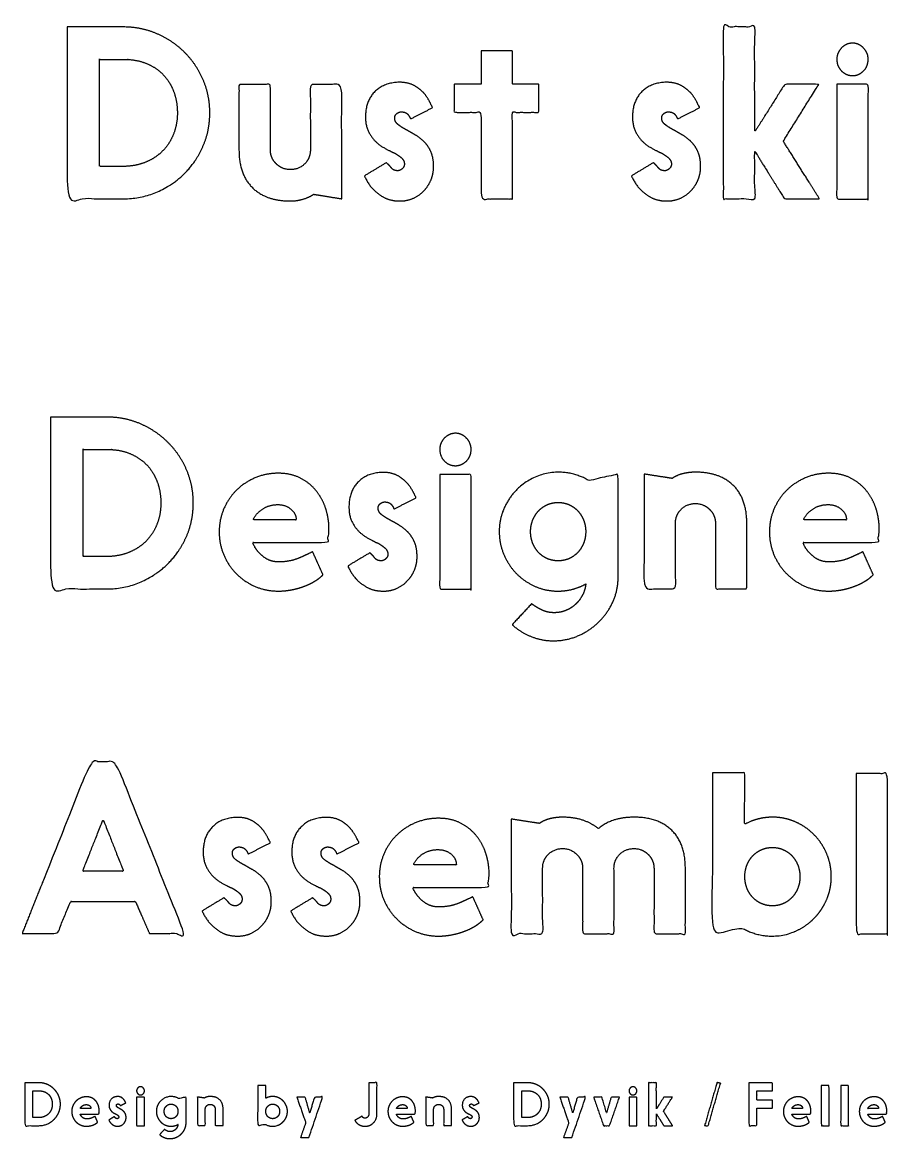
# Model space of a CAD drawing. Header units: millimetres. Extents: x 13 to 2477, y 20 to 1156.
# Drawn here: x 46.5 to 246.6, y 898.2 to 1156.4 of the extents above; entities that cross this region are included whole.
import ezdxf

# ---------------------------------------------------------------- set-up
doc = ezdxf.new("R2010")
doc.units = ezdxf.units.MM
doc.header["$MEASUREMENT"] = 0
doc.layers.add('Work layer', color=254, linetype='Continuous', true_color=0xdddddd)

msp = doc.modelspace()

# ---------------------------------------------------------------- linework, layer by layer
at = {"layer": 'Work layer'}
for points, knots in [([(56.85, 1155.35), (63.37, 1155.35), (69.88, 1155.35), (74.02, 1155.35), (77.67, 1153.76), (81.33, 1152.17), (84.03, 1149.47), (86.73, 1146.76), (88.29, 1143.16), (89.85, 1139.56), (89.85, 1135.47), (89.85, 1131.39), (88.29, 1127.79), (86.73, 1124.18), (84.03, 1121.48), (81.33, 1118.78), (77.67, 1117.19), (74.02, 1115.6), (69.88, 1115.6), (63.37, 1115.6), (56.85, 1115.6), (56.85, 1135.47), (56.85, 1155.35)], [0, 0, 0, 1, 1, 2, 2, 3, 3, 4, 4, 5, 5, 6, 6, 7, 7, 8, 8, 9, 9, 10, 10, 11, 11, 11]), ([(215.85, 1131.45), (215.85, 1131.29), (215.9, 1131.29), (215.96, 1131.29), (216.06, 1131.39), (219.43, 1136.74), (222.79, 1142.1), (226.74, 1142.1), (230.69, 1142.1), (226.67, 1135.66), (222.64, 1129.22), (222.53, 1129.01), (222.53, 1128.95), (222.53, 1128.85), (222.64, 1128.64), (226.75, 1122.12), (230.85, 1115.6), (226.8, 1115.6), (222.74, 1115.6), (220.52, 1119.15), (219.19, 1121.3), (217.86, 1123.44), (217.12, 1124.61), (216.27, 1125.99), (215.96, 1126.52), (215.85, 1126.52), (215.85, 1126.25), (215.85, 1120.92), (215.85, 1115.6), (212.23, 1115.6), (208.6, 1115.6), (208.6, 1135.5), (208.6, 1155.4), (212.23, 1155.4), (215.85, 1155.4), (215.85, 1143.42), (215.85, 1131.45)], [0, 0, 0, 1, 1, 2, 2, 3, 3, 4, 4, 5, 5, 6, 6, 7, 7, 8, 8, 9, 9, 10, 10, 11, 11, 12, 12, 13, 13, 14, 14, 15, 15, 16, 16, 17, 17, 18, 18, 18]), ([(152.6, 1149.85), (156.23, 1149.85), (159.85, 1149.85), (159.85, 1145.97), (159.85, 1142.1), (162.9, 1142.1), (165.95, 1142.1), (165.95, 1138.85), (165.95, 1135.6), (162.9, 1135.6), (159.85, 1135.6), (159.85, 1125.58), (159.85, 1115.56), (156.23, 1115.56), (152.6, 1115.56), (152.6, 1125.58), (152.6, 1135.6), (149.48, 1135.6), (146.35, 1135.6), (146.35, 1138.85), (146.35, 1142.1), (149.48, 1142.1), (152.6, 1142.1), (152.6, 1145.97), (152.6, 1149.85)], [0, 0, 0, 1, 1, 2, 2, 3, 3, 4, 4, 5, 5, 6, 6, 7, 7, 8, 8, 9, 9, 10, 10, 11, 11, 12, 12, 12]), ([(234.85, 1147.88), (234.85, 1149.35), (235.91, 1150.48), (236.97, 1151.6), (238.51, 1151.6), (239.93, 1151.6), (241.02, 1150.48), (242.1, 1149.35), (242.1, 1147.88), (242.1, 1146.29), (241.02, 1145.19), (239.93, 1144.1), (238.51, 1144.1), (236.97, 1144.1), (235.91, 1145.19), (234.85, 1146.29), (234.85, 1147.88)], [0, 0, 0, 1, 1, 2, 2, 3, 3, 4, 4, 5, 5, 6, 6, 7, 7, 8, 8, 8]), ([(69.81, 1123.1), (72.54, 1123.1), (74.84, 1124), (77.15, 1124.91), (78.81, 1126.54), (80.48, 1128.16), (81.42, 1130.46), (82.35, 1132.75), (82.35, 1135.47), (82.35, 1138.19), (81.47, 1140.49), (80.58, 1142.78), (78.97, 1144.41), (77.36, 1146.04), (75.11, 1146.94), (72.86, 1147.85), (70.13, 1147.85), (67.36, 1147.85), (64.6, 1147.85), (64.35, 1147.85), (64.35, 1147.53), (64.35, 1135.47), (64.35, 1123.42), (64.35, 1123.1), (64.6, 1123.1), (67.2, 1123.1), (69.81, 1123.1)], [0, 0, 0, 1, 1, 2, 2, 3, 3, 4, 4, 5, 5, 6, 6, 7, 7, 8, 8, 9, 9, 10, 10, 11, 11, 12, 12, 13, 13, 13]), ([(120.35, 1115.6), (117.1, 1116.13), (113.86, 1116.66), (112.68, 1115.86), (111.27, 1115.48), (109.86, 1115.1), (108.48, 1115.1), (102.83, 1115.1), (99.72, 1118.16), (96.6, 1121.23), (96.6, 1126.85), (96.6, 1134.46), (96.6, 1142.06), (100.23, 1142.06), (103.85, 1142.06), (103.85, 1134.51), (103.85, 1126.96), (103.85, 1125.05), (105.21, 1123.7), (106.56, 1122.35), (108.48, 1122.35), (110.34, 1122.35), (111.67, 1123.57), (113, 1124.79), (113.1, 1126.64), (113.1, 1134.35), (113.1, 1142.06), (116.73, 1142.06), (120.35, 1142.06), (120.35, 1128.83), (120.35, 1115.6)], [0, 0, 0, 1, 1, 2, 2, 3, 3, 4, 4, 5, 5, 6, 6, 7, 7, 8, 8, 9, 9, 10, 10, 11, 11, 12, 12, 13, 13, 14, 14, 15, 15, 15]), ([(130.66, 1123.95), (131.36, 1123.37), (131.84, 1122.74), (132.33, 1122.1), (133.35, 1122.1), (133.83, 1122.1), (134.34, 1122.55), (134.85, 1123), (134.85, 1123.64), (134.85, 1124.54), (133.99, 1125.23), (133.13, 1125.91), (132.35, 1126.29), (132.03, 1126.39), (131.87, 1126.5), (131.12, 1126.87), (130.1, 1127.42), (129.08, 1127.98), (128.14, 1128.91), (127.2, 1129.84), (126.52, 1131.22), (125.85, 1132.59), (125.85, 1134.56), (125.85, 1138.21), (128.02, 1140.39), (130.19, 1142.56), (133.93, 1142.56), (136.04, 1142.5), (137.45, 1141.6), (138.86, 1140.7), (139.73, 1139.59), (140.7, 1138.27), (141.35, 1136.67), (138.81, 1135.38), (136.27, 1134.08), (135.99, 1134.82), (135.5, 1135.27), (135.01, 1135.72), (134.08, 1135.72), (133.59, 1135.72), (133.09, 1135.32), (132.6, 1134.93), (132.6, 1134.29), (132.6, 1133.44), (133.26, 1132.89), (133.91, 1132.33), (134.92, 1131.77), (135.93, 1131.22), (137.1, 1130.55), (138.27, 1129.89), (139.28, 1128.94), (140.29, 1127.98), (140.95, 1126.55), (141.6, 1125.12), (141.6, 1123.06), (141.6, 1121.4), (140.98, 1119.94), (140.36, 1118.49), (139.31, 1117.41), (138.26, 1116.34), (136.86, 1115.72), (135.46, 1115.1), (133.84, 1115.1), (131.53, 1115.1), (129.97, 1116.01), (128.4, 1116.93), (127.43, 1118), (126.3, 1119.3), (125.6, 1120.91), (128.13, 1122.43), (130.66, 1123.95)], [0, 0, 0, 1, 1, 2, 2, 3, 3, 4, 4, 5, 5, 6, 6, 7, 7, 8, 8, 9, 9, 10, 10, 11, 11, 12, 12, 13, 13, 14, 14, 15, 15, 16, 16, 17, 17, 18, 18, 19, 19, 20, 20, 21, 21, 22, 22, 23, 23, 24, 24, 25, 25, 26, 26, 27, 27, 28, 28, 29, 29, 30, 30, 31, 31, 32, 32, 33, 33, 34, 34, 35, 35, 35]), ([(192.41, 1123.95), (193.11, 1123.37), (193.59, 1122.74), (194.08, 1122.1), (195.1, 1122.1), (195.58, 1122.1), (196.09, 1122.55), (196.6, 1123), (196.6, 1123.64), (196.6, 1124.54), (195.74, 1125.23), (194.88, 1125.91), (194.1, 1126.29), (193.78, 1126.39), (193.62, 1126.5), (192.87, 1126.87), (191.85, 1127.42), (190.83, 1127.98), (189.89, 1128.91), (188.95, 1129.84), (188.27, 1131.22), (187.6, 1132.59), (187.6, 1134.56), (187.6, 1138.21), (189.77, 1140.39), (191.94, 1142.56), (195.68, 1142.56), (197.79, 1142.5), (199.2, 1141.6), (200.61, 1140.7), (201.48, 1139.59), (202.45, 1138.27), (203.1, 1136.67), (200.56, 1135.38), (198.02, 1134.08), (197.74, 1134.82), (197.25, 1135.27), (196.76, 1135.72), (195.83, 1135.72), (195.34, 1135.72), (194.84, 1135.32), (194.35, 1134.93), (194.35, 1134.29), (194.35, 1133.44), (195.01, 1132.89), (195.66, 1132.33), (196.67, 1131.77), (197.68, 1131.22), (198.85, 1130.55), (200.02, 1129.89), (201.03, 1128.94), (202.04, 1127.98), (202.7, 1126.55), (203.35, 1125.12), (203.35, 1123.06), (203.35, 1121.4), (202.73, 1119.94), (202.11, 1118.49), (201.06, 1117.41), (200.01, 1116.34), (198.61, 1115.72), (197.21, 1115.1), (195.59, 1115.1), (193.28, 1115.1), (191.72, 1116.01), (190.15, 1116.93), (189.18, 1118), (188.05, 1119.3), (187.35, 1120.91), (189.88, 1122.43), (192.41, 1123.95)], [0, 0, 0, 1, 1, 2, 2, 3, 3, 4, 4, 5, 5, 6, 6, 7, 7, 8, 8, 9, 9, 10, 10, 11, 11, 12, 12, 13, 13, 14, 14, 15, 15, 16, 16, 17, 17, 18, 18, 19, 19, 20, 20, 21, 21, 22, 22, 23, 23, 24, 24, 25, 25, 26, 26, 27, 27, 28, 28, 29, 29, 30, 30, 31, 31, 32, 32, 33, 33, 34, 34, 35, 35, 35]), ([(234.85, 1142.1), (238.48, 1142.1), (242.1, 1142.1), (242.1, 1128.82), (242.1, 1115.54), (238.48, 1115.54), (234.85, 1115.54), (234.85, 1128.82), (234.85, 1142.1)], [0, 0, 0, 1, 1, 2, 2, 3, 3, 4, 4, 4]), ([(53.03, 1065.12), (59.55, 1065.12), (66.06, 1065.12), (70.2, 1065.12), (73.85, 1063.53), (77.5, 1061.94), (80.21, 1059.23), (82.91, 1056.53), (84.47, 1052.93), (86.03, 1049.32), (86.03, 1045.24), (86.03, 1041.16), (84.47, 1037.56), (82.91, 1033.95), (80.21, 1031.25), (77.5, 1028.55), (73.85, 1026.96), (70.2, 1025.37), (66.06, 1025.37), (59.55, 1025.37), (53.03, 1025.37), (53.03, 1045.24), (53.03, 1065.12)], [0, 0, 0, 1, 1, 2, 2, 3, 3, 4, 4, 5, 5, 6, 6, 7, 7, 8, 8, 9, 9, 10, 10, 11, 11, 11]), ([(143.03, 1057.64), (143.03, 1059.12), (144.09, 1060.24), (145.15, 1061.37), (146.68, 1061.37), (148.11, 1061.37), (149.2, 1060.24), (150.28, 1059.12), (150.28, 1057.64), (150.28, 1056.06), (149.2, 1054.96), (148.11, 1053.87), (146.68, 1053.87), (145.15, 1053.87), (144.09, 1054.96), (143.03, 1056.06), (143.03, 1057.64)], [0, 0, 0, 1, 1, 2, 2, 3, 3, 4, 4, 5, 5, 6, 6, 7, 7, 8, 8, 8]), ([(65.99, 1032.87), (68.72, 1032.87), (71.02, 1033.77), (73.33, 1034.68), (74.99, 1036.31), (76.66, 1037.93), (77.59, 1040.23), (78.53, 1042.52), (78.53, 1045.24), (78.53, 1047.96), (77.65, 1050.25), (76.76, 1052.55), (75.15, 1054.18), (73.54, 1055.8), (71.29, 1056.71), (69.04, 1057.62), (66.31, 1057.62), (63.54, 1057.62), (60.78, 1057.62), (60.53, 1057.62), (60.53, 1057.3), (60.53, 1045.24), (60.53, 1033.19), (60.53, 1032.87), (60.78, 1032.87), (63.38, 1032.87), (65.99, 1032.87)], [0, 0, 0, 1, 1, 2, 2, 3, 3, 4, 4, 5, 5, 6, 6, 7, 7, 8, 8, 9, 9, 10, 10, 11, 11, 12, 12, 13, 13, 13]), ([(105.74, 1031.62), (108.24, 1031.62), (110.06, 1032.36), (111.89, 1033.1), (113.27, 1033.79), (113.46, 1033.87), (113.64, 1033.95), (114.83, 1031.29), (116.02, 1028.64), (115.07, 1027.68), (113.8, 1026.97), (112.53, 1026.25), (111.18, 1025.8), (109.82, 1025.34), (108.42, 1025.1), (107.02, 1024.87), (105.74, 1024.87), (102.88, 1024.87), (100.39, 1025.92), (97.9, 1026.98), (96.02, 1028.86), (94.14, 1030.74), (93.08, 1033.23), (92.02, 1035.71), (92.02, 1038.57), (92.02, 1041.37), (93.08, 1043.86), (94.14, 1046.35), (95.99, 1048.17), (97.84, 1050), (100.34, 1051.06), (102.83, 1052.12), (105.64, 1052.12), (108.71, 1052.12), (110.94, 1050.93), (113.16, 1049.74), (114.59, 1047.89), (116.02, 1046.04), (116.71, 1043.8), (117.4, 1041.55), (117.4, 1039.39), (117.4, 1037.7), (116.98, 1036.12), (108.5, 1036.12), (100.02, 1036.12), (99.86, 1036.12), (99.86, 1035.82), (100.6, 1034.14), (102.16, 1032.88), (103.73, 1031.62), (105.74, 1031.62)], [0, 0, 0, 1, 1, 2, 2, 3, 3, 4, 4, 5, 5, 6, 6, 7, 7, 8, 8, 9, 9, 10, 10, 11, 11, 12, 12, 13, 13, 14, 14, 15, 15, 16, 16, 17, 17, 18, 18, 19, 19, 20, 20, 21, 21, 22, 22, 23, 23, 24, 24, 25, 25, 25]), ([(126.84, 1033.72), (127.54, 1033.14), (128.02, 1032.5), (128.5, 1031.87), (129.53, 1031.87), (130.01, 1031.87), (130.52, 1032.32), (131.03, 1032.77), (131.03, 1033.4), (131.03, 1034.3), (130.17, 1034.99), (129.31, 1035.68), (128.53, 1036.05), (128.21, 1036.16), (128.05, 1036.26), (127.3, 1036.64), (126.28, 1037.19), (125.25, 1037.75), (124.32, 1038.68), (123.38, 1039.6), (122.7, 1040.98), (122.03, 1042.36), (122.03, 1044.32), (122.03, 1047.98), (124.2, 1050.15), (126.37, 1052.33), (130.11, 1052.33), (132.22, 1052.27), (133.63, 1051.37), (135.04, 1050.47), (135.91, 1049.36), (136.88, 1048.03), (137.53, 1046.44), (134.99, 1045.14), (132.45, 1043.85), (132.17, 1044.59), (131.68, 1045.04), (131.19, 1045.49), (130.26, 1045.49), (129.77, 1045.49), (129.27, 1045.09), (128.78, 1044.69), (128.78, 1044.06), (128.78, 1043.21), (129.44, 1042.65), (130.09, 1042.1), (131.1, 1041.54), (132.11, 1040.98), (133.28, 1040.32), (134.45, 1039.66), (135.46, 1038.7), (136.47, 1037.75), (137.13, 1036.32), (137.78, 1034.89), (137.78, 1032.82), (137.78, 1031.17), (137.16, 1029.71), (136.54, 1028.26), (135.49, 1027.18), (134.44, 1026.1), (133.04, 1025.48), (131.64, 1024.87), (130.02, 1024.87), (127.71, 1024.87), (126.15, 1025.78), (124.58, 1026.7), (123.61, 1027.77), (122.48, 1029.06), (121.78, 1030.68), (124.31, 1032.2), (126.84, 1033.72)], [0, 0, 0, 1, 1, 2, 2, 3, 3, 4, 4, 5, 5, 6, 6, 7, 7, 8, 8, 9, 9, 10, 10, 11, 11, 12, 12, 13, 13, 14, 14, 15, 15, 16, 16, 17, 17, 18, 18, 19, 19, 20, 20, 21, 21, 22, 22, 23, 23, 24, 24, 25, 25, 26, 26, 27, 27, 28, 28, 29, 29, 30, 30, 31, 31, 32, 32, 33, 33, 34, 34, 35, 35, 35]), ([(143.03, 1051.87), (146.66, 1051.87), (150.28, 1051.87), (150.28, 1038.59), (150.28, 1025.31), (146.66, 1025.31), (143.03, 1025.31), (143.03, 1038.59), (143.03, 1051.87)], [0, 0, 0, 1, 1, 2, 2, 3, 3, 4, 4, 4]), ([(164.27, 1021.94), (165.23, 1021.19), (166.58, 1020.53), (167.93, 1019.87), (169.47, 1019.87), (170.9, 1019.87), (172.15, 1020.37), (173.39, 1020.87), (174.37, 1021.76), (175.35, 1022.65), (175.99, 1023.83), (176.62, 1025.01), (176.78, 1026.38), (176.78, 1026.43), (176.78, 1026.49), (176.81, 1026.51), (176.84, 1026.54), (175.42, 1025.75), (173.79, 1025.31), (172.16, 1024.87), (170.32, 1024.87), (167.54, 1024.87), (165.08, 1025.96), (162.61, 1027.05), (160.77, 1028.91), (158.93, 1030.78), (157.86, 1033.29), (156.78, 1035.79), (156.78, 1038.62), (156.78, 1041.44), (157.87, 1043.95), (158.96, 1046.45), (160.82, 1048.32), (162.68, 1050.18), (165.17, 1051.27), (167.66, 1052.37), (170.48, 1052.37), (172.55, 1052.37), (174.35, 1051.81), (176.16, 1051.25), (177.59, 1050.45), (180.94, 1051.2), (184.28, 1051.94), (184.28, 1040.05), (184.28, 1028.16), (184.28, 1025.12), (183.09, 1022.44), (181.89, 1019.75), (179.81, 1017.73), (177.73, 1015.71), (175.03, 1014.54), (172.33, 1013.37), (169.25, 1013.37), (166.61, 1013.37), (164.12, 1014.38), (161.63, 1015.39), (159.77, 1017.1), (162.02, 1019.52), (164.27, 1021.94)], [0, 0, 0, 1, 1, 2, 2, 3, 3, 4, 4, 5, 5, 6, 6, 7, 7, 8, 8, 9, 9, 10, 10, 11, 11, 12, 12, 13, 13, 14, 14, 15, 15, 16, 16, 17, 17, 18, 18, 19, 19, 20, 20, 21, 21, 22, 22, 23, 23, 24, 24, 25, 25, 26, 26, 27, 27, 28, 28, 29, 29, 29]), ([(190.28, 1051.94), (193.53, 1051.43), (196.78, 1050.93), (197.95, 1051.73), (199.36, 1052.05), (200.77, 1052.37), (202.16, 1052.37), (207.8, 1052.37), (210.92, 1049.3), (214.03, 1046.24), (214.03, 1040.61), (214.03, 1033.01), (214.03, 1025.4), (210.41, 1025.4), (206.78, 1025.4), (206.78, 1032.95), (206.78, 1040.51), (206.78, 1042.41), (205.43, 1043.76), (204.07, 1045.12), (202.16, 1045.12), (200.3, 1045.12), (198.97, 1043.9), (197.64, 1042.68), (197.53, 1040.82), (197.53, 1033.11), (197.53, 1025.4), (193.91, 1025.4), (190.28, 1025.4), (190.28, 1038.67), (190.28, 1051.94)], [0, 0, 0, 1, 1, 2, 2, 3, 3, 4, 4, 5, 5, 6, 6, 7, 7, 8, 8, 9, 9, 10, 10, 11, 11, 12, 12, 13, 13, 14, 14, 15, 15, 15]), ([(232.99, 1031.62), (235.49, 1031.62), (237.31, 1032.36), (239.14, 1033.1), (240.52, 1033.79), (240.71, 1033.87), (240.89, 1033.95), (242.08, 1031.29), (243.27, 1028.64), (242.32, 1027.68), (241.05, 1026.97), (239.78, 1026.25), (238.43, 1025.8), (237.07, 1025.34), (235.67, 1025.1), (234.27, 1024.87), (232.99, 1024.87), (230.13, 1024.87), (227.64, 1025.92), (225.15, 1026.98), (223.27, 1028.86), (221.39, 1030.74), (220.33, 1033.23), (219.27, 1035.71), (219.27, 1038.57), (219.27, 1041.37), (220.33, 1043.86), (221.39, 1046.35), (223.24, 1048.17), (225.09, 1050), (227.59, 1051.06), (230.08, 1052.12), (232.89, 1052.12), (235.96, 1052.12), (238.19, 1050.93), (240.41, 1049.74), (241.84, 1047.89), (243.27, 1046.04), (243.96, 1043.8), (244.65, 1041.55), (244.65, 1039.39), (244.65, 1037.7), (244.23, 1036.12), (235.75, 1036.12), (227.27, 1036.12), (227.11, 1036.12), (227.11, 1035.82), (227.85, 1034.14), (229.41, 1032.88), (230.98, 1031.62), (232.99, 1031.62)], [0, 0, 0, 1, 1, 2, 2, 3, 3, 4, 4, 5, 5, 6, 6, 7, 7, 8, 8, 9, 9, 10, 10, 11, 11, 12, 12, 13, 13, 14, 14, 15, 15, 16, 16, 17, 17, 18, 18, 19, 19, 20, 20, 21, 21, 22, 22, 23, 23, 24, 24, 25, 25, 25]), ([(105.58, 1044.87), (103.73, 1044.87), (102.27, 1043.99), (100.81, 1043.12), (100.02, 1041.67), (100.02, 1041.62), (99.99, 1041.6), (99.97, 1041.57), (99.97, 1041.52), (99.97, 1041.37), (100.18, 1041.37), (104.89, 1041.37), (109.61, 1041.37), (109.82, 1041.37), (109.82, 1041.47), (109.82, 1042.76), (108.63, 1043.81), (107.44, 1044.87), (105.58, 1044.87)], [0, 0, 0, 1, 1, 2, 2, 3, 3, 4, 4, 5, 5, 6, 6, 7, 7, 8, 8, 9, 9, 9]), ([(164.03, 1038.62), (164.03, 1037.2), (164.52, 1035.95), (165.02, 1034.7), (165.87, 1033.8), (166.73, 1032.9), (167.89, 1032.38), (169.06, 1031.87), (170.41, 1031.87), (171.75, 1031.87), (172.92, 1032.38), (174.09, 1032.9), (174.94, 1033.8), (175.8, 1034.7), (176.29, 1035.95), (176.78, 1037.2), (176.78, 1038.62), (176.78, 1040.03), (176.29, 1041.28), (175.8, 1042.53), (174.94, 1043.43), (174.09, 1044.33), (172.92, 1044.85), (171.75, 1045.37), (170.41, 1045.37), (169.06, 1045.37), (167.89, 1044.85), (166.73, 1044.33), (165.87, 1043.43), (165.02, 1042.53), (164.52, 1041.28), (164.03, 1040.03), (164.03, 1038.62)], [0, 0, 0, 1, 1, 2, 2, 3, 3, 4, 4, 5, 5, 6, 6, 7, 7, 8, 8, 9, 9, 10, 10, 11, 11, 12, 12, 13, 13, 14, 14, 15, 15, 16, 16, 16]), ([(232.83, 1044.87), (230.98, 1044.87), (229.52, 1043.99), (228.06, 1043.12), (227.27, 1041.67), (227.27, 1041.62), (227.24, 1041.6), (227.22, 1041.57), (227.22, 1041.52), (227.22, 1041.37), (227.43, 1041.37), (232.14, 1041.37), (236.86, 1041.37), (237.07, 1041.37), (237.07, 1041.47), (237.07, 1042.76), (235.88, 1043.81), (234.69, 1044.87), (232.83, 1044.87)], [0, 0, 0, 1, 1, 2, 2, 3, 3, 4, 4, 5, 5, 6, 6, 7, 7, 8, 8, 9, 9, 9]), ([(75.9, 945.65), (74.34, 949.23), (72.77, 952.81), (72.67, 953.07), (72.35, 953.07), (65.17, 953.07), (57.99, 953.07), (57.67, 953.07), (57.56, 952.81), (56.08, 949.23), (54.59, 945.65), (50.51, 945.65), (46.43, 945.65), (54.36, 965.53), (62.28, 985.4), (65.17, 985.4), (68.06, 985.4), (76.03, 965.53), (84.01, 945.65), (79.96, 945.65), (75.9, 945.65)], [0, 0, 0, 1, 1, 2, 2, 3, 3, 4, 4, 5, 5, 6, 6, 7, 7, 8, 8, 9, 9, 10, 10, 10]), ([(206.07, 982.83), (209.82, 982.83), (213.57, 982.83), (213.54, 976.86), (213.51, 970.9), (214.93, 971.69), (216.56, 972.13), (218.19, 972.57), (220.03, 972.57), (222.81, 972.57), (225.27, 971.48), (227.74, 970.39), (229.58, 968.52), (231.42, 966.66), (232.49, 964.15), (233.57, 961.65), (233.57, 958.82), (233.57, 956), (232.48, 953.49), (231.39, 950.99), (229.53, 949.12), (227.67, 947.26), (225.18, 946.16), (222.69, 945.07), (219.87, 945.07), (217.8, 945.07), (216, 945.63), (214.19, 946.19), (212.76, 946.99), (209.41, 946.25), (206.07, 945.5), (206.07, 964.16), (206.07, 982.83)], [0, 0, 0, 1, 1, 2, 2, 3, 3, 4, 4, 5, 5, 6, 6, 7, 7, 8, 8, 9, 9, 10, 10, 11, 11, 12, 12, 13, 13, 14, 14, 15, 15, 16, 16, 16]), ([(239.32, 982.67), (242.94, 982.67), (246.57, 982.67), (246.57, 964.12), (246.57, 945.57), (242.94, 945.57), (239.32, 945.57), (239.32, 964.12), (239.32, 982.67)], [0, 0, 0, 1, 1, 2, 2, 3, 3, 4, 4, 4]), ([(65.19, 971.84), (65.09, 971.84), (65.09, 971.73), (65.03, 971.68), (65.03, 971.63), (62.81, 966.04), (60.58, 960.44), (60.53, 960.39), (60.53, 960.23), (60.53, 960.07), (60.74, 960.07), (65.17, 960.07), (69.59, 960.07), (69.8, 960.07), (69.8, 960.28), (69.8, 960.39), (69.75, 960.44), (67.55, 966.04), (65.35, 971.63), (65.3, 971.68), (65.3, 971.73), (65.25, 971.79), (65.19, 971.84)], [0, 0, 0, 1, 1, 2, 2, 3, 3, 4, 4, 5, 5, 6, 6, 7, 7, 8, 8, 9, 9, 10, 10, 11, 11, 11]), ([(93.12, 953.93), (93.82, 953.35), (94.31, 952.71), (94.79, 952.07), (95.82, 952.07), (96.3, 952.07), (96.81, 952.52), (97.32, 952.97), (97.32, 953.61), (97.32, 954.51), (96.46, 955.2), (95.6, 955.89), (94.82, 956.26), (94.5, 956.37), (94.33, 956.47), (93.58, 956.84), (92.56, 957.4), (91.54, 957.95), (90.6, 958.88), (89.66, 959.81), (88.99, 961.19), (88.32, 962.57), (88.32, 964.53), (88.32, 968.19), (90.49, 970.36), (92.66, 972.53), (96.39, 972.53), (98.51, 972.48), (99.92, 971.58), (101.33, 970.68), (102.19, 969.56), (103.17, 968.24), (103.82, 966.65), (101.28, 965.35), (98.73, 964.05), (98.46, 964.79), (97.97, 965.24), (97.48, 965.69), (96.55, 965.69), (96.05, 965.69), (95.56, 965.3), (95.07, 964.9), (95.07, 964.26), (95.07, 963.42), (95.72, 962.86), (96.38, 962.3), (97.39, 961.75), (98.4, 961.19), (99.57, 960.53), (100.74, 959.87), (101.75, 958.91), (102.76, 957.95), (103.42, 956.53), (104.07, 955.1), (104.07, 953.03), (104.07, 951.37), (103.45, 949.92), (102.83, 948.46), (101.78, 947.39), (100.73, 946.31), (99.33, 945.69), (97.93, 945.07), (96.31, 945.07), (94, 945.07), (92.43, 945.99), (90.87, 946.9), (89.9, 947.98), (88.77, 949.27), (88.07, 950.89), (90.6, 952.41), (93.12, 953.93)], [0, 0, 0, 1, 1, 2, 2, 3, 3, 4, 4, 5, 5, 6, 6, 7, 7, 8, 8, 9, 9, 10, 10, 11, 11, 12, 12, 13, 13, 14, 14, 15, 15, 16, 16, 17, 17, 18, 18, 19, 19, 20, 20, 21, 21, 22, 22, 23, 23, 24, 24, 25, 25, 26, 26, 27, 27, 28, 28, 29, 29, 30, 30, 31, 31, 32, 32, 33, 33, 34, 34, 35, 35, 35]), ([(113.62, 953.93), (114.32, 953.35), (114.81, 952.71), (115.29, 952.07), (116.32, 952.07), (116.8, 952.07), (117.31, 952.52), (117.82, 952.97), (117.82, 953.61), (117.82, 954.51), (116.96, 955.2), (116.1, 955.89), (115.32, 956.26), (115, 956.37), (114.83, 956.47), (114.08, 956.84), (113.06, 957.4), (112.04, 957.95), (111.1, 958.88), (110.16, 959.81), (109.49, 961.19), (108.82, 962.57), (108.82, 964.53), (108.82, 968.19), (110.99, 970.36), (113.16, 972.53), (116.89, 972.53), (119.01, 972.48), (120.42, 971.58), (121.83, 970.68), (122.69, 969.56), (123.67, 968.24), (124.32, 966.65), (121.78, 965.35), (119.23, 964.05), (118.96, 964.79), (118.47, 965.24), (117.98, 965.69), (117.05, 965.69), (116.55, 965.69), (116.06, 965.3), (115.57, 964.9), (115.57, 964.26), (115.57, 963.42), (116.22, 962.86), (116.88, 962.3), (117.89, 961.75), (118.9, 961.19), (120.07, 960.53), (121.24, 959.87), (122.25, 958.91), (123.26, 957.95), (123.92, 956.53), (124.57, 955.1), (124.57, 953.03), (124.57, 951.37), (123.95, 949.92), (123.33, 948.46), (122.28, 947.39), (121.23, 946.31), (119.83, 945.69), (118.43, 945.07), (116.81, 945.07), (114.5, 945.07), (112.93, 945.99), (111.37, 946.9), (110.4, 947.98), (109.27, 949.27), (108.57, 950.89), (111.1, 952.41), (113.62, 953.93)], [0, 0, 0, 1, 1, 2, 2, 3, 3, 4, 4, 5, 5, 6, 6, 7, 7, 8, 8, 9, 9, 10, 10, 11, 11, 12, 12, 13, 13, 14, 14, 15, 15, 16, 16, 17, 17, 18, 18, 19, 19, 20, 20, 21, 21, 22, 22, 23, 23, 24, 24, 25, 25, 26, 26, 27, 27, 28, 28, 29, 29, 30, 30, 31, 31, 32, 32, 33, 33, 34, 34, 35, 35, 35]), ([(142.78, 951.82), (145.27, 951.82), (147.1, 952.56), (148.93, 953.3), (150.31, 953.99), (150.49, 954.07), (150.68, 954.15), (151.87, 951.5), (153.06, 948.85), (152.11, 947.89), (150.84, 947.17), (149.57, 946.45), (148.21, 946), (146.86, 945.55), (145.46, 945.31), (144.05, 945.07), (142.78, 945.07), (139.92, 945.07), (137.43, 946.13), (134.94, 947.19), (133.06, 949.07), (131.17, 950.95), (130.11, 953.43), (129.05, 955.92), (129.05, 958.78), (129.05, 961.58), (130.11, 964.07), (131.17, 966.56), (133.03, 968.38), (134.88, 970.2), (137.37, 971.26), (139.87, 972.32), (142.67, 972.32), (145.75, 972.32), (147.98, 971.13), (150.2, 969.95), (151.63, 968.1), (153.06, 966.25), (153.75, 964), (154.44, 961.76), (154.44, 959.6), (154.44, 957.91), (154.01, 956.32), (145.54, 956.32), (137.06, 956.32), (136.9, 956.32), (136.9, 956.03), (137.64, 954.35), (139.2, 953.08), (140.76, 951.82), (142.78, 951.82)], [0, 0, 0, 1, 1, 2, 2, 3, 3, 4, 4, 5, 5, 6, 6, 7, 7, 8, 8, 9, 9, 10, 10, 11, 11, 12, 12, 13, 13, 14, 14, 15, 15, 16, 16, 17, 17, 18, 18, 19, 19, 20, 20, 21, 21, 22, 22, 23, 23, 24, 24, 25, 25, 25]), ([(159.57, 972.15), (162.82, 971.64), (166.07, 971.13), (167.24, 971.93), (168.65, 972.25), (170.06, 972.57), (171.44, 972.57), (174.05, 972.57), (176.1, 971.88), (178.15, 971.19), (179.69, 969.92), (182.83, 972.57), (187.95, 972.57), (193.59, 972.57), (196.7, 969.51), (199.82, 966.44), (199.82, 960.82), (199.82, 953.21), (199.82, 945.61), (196.19, 945.61), (192.57, 945.61), (192.57, 953.16), (192.57, 960.71), (192.57, 962.62), (191.21, 963.97), (189.86, 965.32), (187.94, 965.32), (186.08, 965.32), (184.75, 964.1), (183.42, 962.88), (183.32, 961.03), (183.32, 953.32), (183.32, 945.61), (179.69, 945.61), (176.07, 945.61), (176.07, 953.16), (176.07, 960.71), (176.07, 962.62), (174.71, 963.97), (173.36, 965.32), (171.44, 965.32), (169.58, 965.32), (168.25, 964.1), (166.92, 962.88), (166.82, 961.03), (166.82, 953.32), (166.82, 945.61), (163.19, 945.61), (159.57, 945.61), (159.57, 958.88), (159.57, 972.15)], [0, 0, 0, 1, 1, 2, 2, 3, 3, 4, 4, 5, 5, 6, 6, 7, 7, 8, 8, 9, 9, 10, 10, 11, 11, 12, 12, 13, 13, 14, 14, 15, 15, 16, 16, 17, 17, 18, 18, 19, 19, 20, 20, 21, 21, 22, 22, 23, 23, 24, 24, 25, 25, 25]), ([(142.62, 965.07), (140.76, 965.07), (139.31, 964.2), (137.85, 963.32), (137.06, 961.88), (137.06, 961.83), (137.03, 961.8), (137, 961.78), (137, 961.73), (137, 961.57), (137.21, 961.57), (141.93, 961.57), (146.65, 961.57), (146.86, 961.57), (146.86, 961.67), (146.86, 962.96), (145.67, 964.02), (144.48, 965.07), (142.62, 965.07)], [0, 0, 0, 1, 1, 2, 2, 3, 3, 4, 4, 5, 5, 6, 6, 7, 7, 8, 8, 9, 9, 9]), ([(226.32, 958.82), (226.32, 960.24), (225.83, 961.49), (225.33, 962.74), (224.48, 963.64), (223.62, 964.54), (222.46, 965.05), (221.29, 965.57), (219.94, 965.57), (218.6, 965.57), (217.43, 965.05), (216.26, 964.54), (215.41, 963.64), (214.55, 962.74), (214.06, 961.49), (213.57, 960.24), (213.57, 958.82), (213.57, 957.41), (214.06, 956.16), (214.55, 954.9), (215.41, 954.01), (216.26, 953.11), (217.43, 952.59), (218.6, 952.07), (219.94, 952.07), (221.29, 952.07), (222.46, 952.59), (223.62, 953.11), (224.48, 954.01), (225.33, 954.9), (225.83, 956.16), (226.32, 957.41), (226.32, 958.82)], [0, 0, 0, 1, 1, 2, 2, 3, 3, 4, 4, 5, 5, 6, 6, 7, 7, 8, 8, 9, 9, 10, 10, 11, 11, 12, 12, 13, 13, 14, 14, 15, 15, 16, 16, 16]), ([(47.05, 911.15), (48.68, 911.15), (50.31, 911.15), (51.34, 911.15), (52.26, 910.76), (53.17, 910.36), (53.84, 909.68), (54.52, 909.01), (54.91, 908.11), (55.3, 907.21), (55.3, 906.19), (55.3, 905.16), (54.91, 904.26), (54.52, 903.36), (53.84, 902.69), (53.17, 902.01), (52.26, 901.61), (51.34, 901.22), (50.31, 901.22), (48.68, 901.22), (47.05, 901.22), (47.05, 906.19), (47.05, 911.15)], [0, 0, 0, 1, 1, 2, 2, 3, 3, 4, 4, 5, 5, 6, 6, 7, 7, 8, 8, 9, 9, 10, 10, 11, 11, 11]), ([(50.29, 903.09), (50.97, 903.09), (51.55, 903.32), (52.13, 903.54), (52.54, 903.95), (52.96, 904.36), (53.19, 904.93), (53.43, 905.51), (53.43, 906.19), (53.43, 906.86), (53.21, 907.44), (52.98, 908.01), (52.58, 908.42), (52.18, 908.83), (51.62, 909.05), (51.05, 909.28), (50.37, 909.28), (49.68, 909.28), (48.99, 909.28), (48.93, 909.28), (48.93, 909.2), (48.93, 906.19), (48.93, 903.17), (48.93, 903.09), (48.99, 903.09), (49.64, 903.09), (50.29, 903.09)], [0, 0, 0, 1, 1, 2, 2, 3, 3, 4, 4, 5, 5, 6, 6, 7, 7, 8, 8, 9, 9, 10, 10, 11, 11, 12, 12, 13, 13, 13]), ([(72.93, 909.29), (72.93, 909.65), (73.19, 909.94), (73.46, 910.22), (73.84, 910.22), (74.2, 910.22), (74.47, 909.94), (74.74, 909.65), (74.74, 909.29), (74.74, 908.89), (74.47, 908.62), (74.2, 908.34), (73.84, 908.34), (73.46, 908.34), (73.19, 908.62), (72.93, 908.89), (72.93, 909.29)], [0, 0, 0, 1, 1, 2, 2, 3, 3, 4, 4, 5, 5, 6, 6, 7, 7, 8, 8, 8]), ([(100.93, 910.53), (101.86, 910.53), (102.8, 910.53), (102.79, 909.04), (102.79, 907.55), (103.14, 907.74), (103.55, 907.86), (103.96, 907.97), (104.42, 907.97), (105.11, 907.97), (105.73, 907.69), (106.34, 907.42), (106.8, 906.95), (107.26, 906.49), (107.53, 905.86), (107.8, 905.23), (107.8, 904.53), (107.8, 903.82), (107.53, 903.2), (107.26, 902.57), (106.79, 902.1), (106.33, 901.64), (105.7, 901.36), (105.08, 901.09), (104.38, 901.09), (103.86, 901.09), (103.41, 901.23), (102.96, 901.37), (102.6, 901.57), (101.76, 901.38), (100.93, 901.2), (100.93, 905.86), (100.93, 910.53)], [0, 0, 0, 1, 1, 2, 2, 3, 3, 4, 4, 5, 5, 6, 6, 7, 7, 8, 8, 9, 9, 10, 10, 11, 11, 12, 12, 13, 13, 14, 14, 15, 15, 16, 16, 16]), ([(125.06, 903.43), (125.13, 903.2), (125.32, 903.09), (125.52, 902.97), (125.76, 902.97), (126.11, 902.97), (126.35, 903.22), (126.6, 903.47), (126.6, 903.83), (126.6, 907.48), (126.6, 911.13), (127.54, 911.13), (128.49, 911.13), (128.49, 907.48), (128.49, 903.83), (128.49, 903.26), (128.28, 902.76), (128.07, 902.25), (127.7, 901.88), (127.33, 901.51), (126.83, 901.3), (126.33, 901.09), (125.76, 901.09), (125.01, 901.09), (124.38, 901.45), (123.75, 901.82), (123.4, 902.45), (124.23, 902.94), (125.06, 903.43)], [0, 0, 0, 1, 1, 2, 2, 3, 3, 4, 4, 5, 5, 6, 6, 7, 7, 8, 8, 9, 9, 10, 10, 11, 11, 12, 12, 13, 13, 14, 14, 14]), ([(160.11, 911.15), (161.74, 911.15), (163.37, 911.15), (164.4, 911.15), (165.32, 910.76), (166.23, 910.36), (166.91, 909.68), (167.58, 909.01), (167.97, 908.11), (168.36, 907.21), (168.36, 906.19), (168.36, 905.16), (167.97, 904.26), (167.58, 903.36), (166.91, 902.69), (166.23, 902.01), (165.32, 901.61), (164.4, 901.22), (163.37, 901.22), (161.74, 901.22), (160.11, 901.22), (160.11, 906.19), (160.11, 911.15)], [0, 0, 0, 1, 1, 2, 2, 3, 3, 4, 4, 5, 5, 6, 6, 7, 7, 8, 8, 9, 9, 10, 10, 11, 11, 11]), ([(163.35, 903.09), (164.04, 903.09), (164.61, 903.32), (165.19, 903.54), (165.6, 903.95), (166.02, 904.36), (166.25, 904.93), (166.49, 905.51), (166.49, 906.19), (166.49, 906.86), (166.27, 907.44), (166.05, 908.01), (165.64, 908.42), (165.24, 908.83), (164.68, 909.05), (164.12, 909.28), (163.43, 909.28), (162.74, 909.28), (162.05, 909.28), (161.99, 909.28), (161.99, 909.2), (161.99, 906.19), (161.99, 903.17), (161.99, 903.09), (162.05, 903.09), (162.7, 903.09), (163.35, 903.09)], [0, 0, 0, 1, 1, 2, 2, 3, 3, 4, 4, 5, 5, 6, 6, 7, 7, 8, 8, 9, 9, 10, 10, 11, 11, 12, 12, 13, 13, 13]), ([(186.8, 909.29), (186.8, 909.65), (187.07, 909.94), (187.33, 910.22), (187.71, 910.22), (188.07, 910.22), (188.34, 909.94), (188.61, 909.65), (188.61, 909.29), (188.61, 908.89), (188.34, 908.62), (188.07, 908.34), (187.71, 908.34), (187.33, 908.34), (187.07, 908.62), (186.8, 908.89), (186.8, 909.29)], [0, 0, 0, 1, 1, 2, 2, 3, 3, 4, 4, 5, 5, 6, 6, 7, 7, 8, 8, 8]), ([(193.11, 905.18), (193.11, 905.14), (193.13, 905.14), (193.14, 905.14), (193.17, 905.16), (194.01, 906.5), (194.85, 907.84), (195.84, 907.84), (196.82, 907.84), (195.82, 906.23), (194.81, 904.62), (194.78, 904.57), (194.78, 904.56), (194.78, 904.53), (194.81, 904.48), (195.84, 902.85), (196.86, 901.22), (195.85, 901.22), (194.84, 901.22), (194.28, 902.1), (193.95, 902.64), (193.62, 903.18), (193.43, 903.47), (193.22, 903.81), (193.14, 903.95), (193.11, 903.95), (193.11, 903.88), (193.11, 902.55), (193.11, 901.22), (192.21, 901.22), (191.3, 901.22), (191.3, 906.19), (191.3, 911.17), (192.21, 911.17), (193.11, 911.17), (193.11, 908.17), (193.11, 905.18)], [0, 0, 0, 1, 1, 2, 2, 3, 3, 4, 4, 5, 5, 6, 6, 7, 7, 8, 8, 9, 9, 10, 10, 11, 11, 12, 12, 13, 13, 14, 14, 15, 15, 16, 16, 17, 17, 18, 18, 18]), ([(204.28, 901.26), (205.71, 906.24), (207.14, 911.22), (207.54, 911.12), (207.94, 911.03), (206.51, 906.09), (205.09, 901.15), (204.69, 901.21), (204.28, 901.26)], [0, 0, 0, 1, 1, 2, 2, 3, 3, 4, 4, 4]), ([(214.49, 911.15), (217.22, 911.15), (219.95, 911.15), (219.95, 910.22), (219.95, 909.28), (218.2, 909.28), (216.45, 909.28), (216.37, 909.28), (216.37, 909.2), (216.37, 908.22), (216.37, 907.23), (216.37, 907.15), (216.45, 907.15), (218.2, 907.15), (219.95, 907.15), (219.95, 906.22), (219.95, 905.28), (218.2, 905.28), (216.45, 905.28), (216.37, 905.28), (216.37, 905.2), (216.37, 903.22), (216.37, 901.24), (215.43, 901.24), (214.49, 901.24), (214.49, 906.2), (214.49, 911.15)], [0, 0, 0, 1, 1, 2, 2, 3, 3, 4, 4, 5, 5, 6, 6, 7, 7, 8, 8, 9, 9, 10, 10, 11, 11, 12, 12, 13, 13, 13]), ([(231.24, 910.49), (232.15, 910.49), (233.06, 910.49), (233.06, 905.85), (233.06, 901.22), (232.15, 901.22), (231.24, 901.22), (231.24, 905.85), (231.24, 910.49)], [0, 0, 0, 1, 1, 2, 2, 3, 3, 4, 4, 4]), ([(235.74, 910.49), (236.65, 910.49), (237.56, 910.49), (237.56, 905.85), (237.56, 901.22), (236.65, 901.22), (235.74, 901.22), (235.74, 905.85), (235.74, 910.49)], [0, 0, 0, 1, 1, 2, 2, 3, 3, 4, 4, 4]), ([(61.35, 902.78), (61.98, 902.78), (62.43, 902.96), (62.89, 903.15), (63.24, 903.32), (63.28, 903.34), (63.33, 903.36), (63.63, 902.7), (63.92, 902.03), (63.69, 901.8), (63.37, 901.62), (63.05, 901.44), (62.71, 901.32), (62.37, 901.21), (62.02, 901.15), (61.67, 901.09), (61.35, 901.09), (60.64, 901.09), (60.02, 901.36), (59.39, 901.62), (58.92, 902.09), (58.45, 902.56), (58.19, 903.18), (57.92, 903.8), (57.92, 904.52), (57.92, 905.22), (58.19, 905.84), (58.45, 906.46), (58.92, 906.92), (59.38, 907.37), (60, 907.64), (60.63, 907.9), (61.33, 907.9), (62.1, 907.9), (62.65, 907.61), (63.21, 907.31), (63.57, 906.85), (63.92, 906.39), (64.1, 905.82), (64.27, 905.26), (64.27, 904.72), (64.27, 904.3), (64.16, 903.9), (62.04, 903.9), (59.92, 903.9), (59.88, 903.9), (59.88, 903.83), (60.07, 903.41), (60.46, 903.09), (60.85, 902.78), (61.35, 902.78)], [0, 0, 0, 1, 1, 2, 2, 3, 3, 4, 4, 5, 5, 6, 6, 7, 7, 8, 8, 9, 9, 10, 10, 11, 11, 12, 12, 13, 13, 14, 14, 15, 15, 16, 16, 17, 17, 18, 18, 19, 19, 20, 20, 21, 21, 22, 22, 23, 23, 24, 24, 25, 25, 25]), ([(67.75, 903.31), (67.93, 903.16), (68.05, 903), (68.17, 902.84), (68.43, 902.84), (68.55, 902.84), (68.67, 902.95), (68.8, 903.07), (68.8, 903.23), (68.8, 903.45), (68.59, 903.62), (68.37, 903.8), (68.18, 903.89), (68.1, 903.91), (68.06, 903.94), (67.87, 904.03), (67.61, 904.17), (67.36, 904.31), (67.12, 904.54), (66.89, 904.78), (66.72, 905.12), (66.55, 905.47), (66.55, 905.96), (66.55, 906.87), (67.09, 907.41), (67.64, 907.96), (68.57, 907.96), (69.1, 907.94), (69.45, 907.72), (69.8, 907.49), (70.02, 907.21), (70.26, 906.88), (70.43, 906.48), (69.79, 906.16), (69.15, 905.84), (69.09, 906.02), (68.96, 906.13), (68.84, 906.25), (68.61, 906.25), (68.49, 906.25), (68.36, 906.15), (68.24, 906.05), (68.24, 905.89), (68.24, 905.68), (68.4, 905.54), (68.57, 905.4), (68.82, 905.26), (69.07, 905.12), (69.36, 904.96), (69.66, 904.79), (69.91, 904.55), (70.16, 904.31), (70.33, 903.95), (70.49, 903.6), (70.49, 903.08), (70.49, 902.67), (70.33, 902.3), (70.18, 901.94), (69.92, 901.67), (69.65, 901.4), (69.3, 901.25), (68.95, 901.09), (68.55, 901.09), (67.97, 901.09), (67.58, 901.32), (67.19, 901.55), (66.95, 901.82), (66.66, 902.14), (66.49, 902.55), (67.12, 902.93), (67.75, 903.31)], [0, 0, 0, 1, 1, 2, 2, 3, 3, 4, 4, 5, 5, 6, 6, 7, 7, 8, 8, 9, 9, 10, 10, 11, 11, 12, 12, 13, 13, 14, 14, 15, 15, 16, 16, 17, 17, 18, 18, 19, 19, 20, 20, 21, 21, 22, 22, 23, 23, 24, 24, 25, 25, 26, 26, 27, 27, 28, 28, 29, 29, 30, 30, 31, 31, 32, 32, 33, 33, 34, 34, 35, 35, 35]), ([(72.93, 907.84), (73.83, 907.84), (74.74, 907.84), (74.74, 904.52), (74.74, 901.2), (73.83, 901.2), (72.93, 901.2), (72.93, 904.52), (72.93, 907.84)], [0, 0, 0, 1, 1, 2, 2, 3, 3, 4, 4, 4]), ([(79.36, 900.36), (79.6, 900.17), (79.94, 900.01), (80.28, 899.84), (80.66, 899.84), (81.02, 899.84), (81.33, 899.97), (81.64, 900.09), (81.89, 900.31), (82.13, 900.54), (82.29, 900.83), (82.45, 901.13), (82.49, 901.47), (82.49, 901.48), (82.49, 901.5), (82.5, 901.5), (82.5, 901.51), (82.15, 901.31), (81.74, 901.2), (81.33, 901.09), (80.87, 901.09), (80.18, 901.09), (79.56, 901.36), (78.95, 901.64), (78.49, 902.1), (78.03, 902.57), (77.76, 903.2), (77.49, 903.82), (77.49, 904.53), (77.49, 905.23), (77.76, 905.86), (78.03, 906.49), (78.5, 906.95), (78.96, 907.42), (79.59, 907.69), (80.21, 907.97), (80.91, 907.97), (81.43, 907.97), (81.88, 907.83), (82.33, 907.69), (82.69, 907.49), (83.53, 907.67), (84.36, 907.86), (84.36, 904.89), (84.36, 901.91), (84.36, 901.16), (84.07, 900.48), (83.77, 899.81), (83.25, 899.31), (82.73, 898.8), (82.05, 898.51), (81.38, 898.22), (80.61, 898.22), (79.94, 898.22), (79.32, 898.47), (78.7, 898.72), (78.24, 899.15), (78.8, 899.75), (79.36, 900.36)], [0, 0, 0, 1, 1, 2, 2, 3, 3, 4, 4, 5, 5, 6, 6, 7, 7, 8, 8, 9, 9, 10, 10, 11, 11, 12, 12, 13, 13, 14, 14, 15, 15, 16, 16, 17, 17, 18, 18, 19, 19, 20, 20, 21, 21, 22, 22, 23, 23, 24, 24, 25, 25, 26, 26, 27, 27, 28, 28, 29, 29, 29]), ([(86.99, 907.86), (87.8, 907.73), (88.61, 907.61), (88.91, 907.81), (89.26, 907.89), (89.61, 907.97), (89.96, 907.97), (91.37, 907.97), (92.15, 907.2), (92.93, 906.43), (92.93, 905.03), (92.93, 903.13), (92.93, 901.23), (92.02, 901.23), (91.11, 901.23), (91.11, 903.11), (91.11, 905), (91.11, 905.48), (90.78, 905.82), (90.44, 906.15), (89.96, 906.15), (89.49, 906.15), (89.16, 905.85), (88.83, 905.54), (88.8, 905.08), (88.8, 903.15), (88.8, 901.23), (87.9, 901.23), (86.99, 901.23), (86.99, 904.54), (86.99, 907.86)], [0, 0, 0, 1, 1, 2, 2, 3, 3, 4, 4, 5, 5, 6, 6, 7, 7, 8, 8, 9, 9, 10, 10, 11, 11, 12, 12, 13, 13, 14, 14, 15, 15, 15]), ([(112.76, 898.47), (111.8, 898.47), (110.83, 898.47), (111.42, 900.12), (112, 901.78), (112.01, 901.82), (112.01, 901.9), (112.01, 901.96), (112, 902), (110.99, 904.92), (109.97, 907.83), (110.94, 907.83), (111.91, 907.83), (112.42, 906.06), (112.94, 904.28), (112.95, 904.27), (112.95, 904.26), (112.95, 904.23), (112.97, 904.23), (112.98, 904.24), (112.99, 904.26), (112.99, 904.27), (113.01, 904.28), (113.52, 906.06), (114.04, 907.83), (115, 907.83), (115.95, 907.83), (114.35, 903.15), (112.76, 898.47)], [0, 0, 0, 1, 1, 2, 2, 3, 3, 4, 4, 5, 5, 6, 6, 7, 7, 8, 8, 9, 9, 10, 10, 11, 11, 12, 12, 13, 13, 14, 14, 14]), ([(134.48, 902.78), (135.1, 902.78), (135.56, 902.96), (136.02, 903.15), (136.36, 903.32), (136.41, 903.34), (136.45, 903.36), (136.75, 902.7), (137.05, 902.03), (136.81, 901.8), (136.49, 901.62), (136.18, 901.44), (135.84, 901.32), (135.5, 901.21), (135.15, 901.15), (134.8, 901.09), (134.48, 901.09), (133.76, 901.09), (133.14, 901.36), (132.52, 901.62), (132.05, 902.09), (131.58, 902.56), (131.31, 903.18), (131.05, 903.8), (131.05, 904.52), (131.05, 905.22), (131.31, 905.84), (131.58, 906.46), (132.04, 906.92), (132.5, 907.37), (133.13, 907.64), (133.75, 907.9), (134.45, 907.9), (135.22, 907.9), (135.78, 907.61), (136.33, 907.31), (136.69, 906.85), (137.05, 906.39), (137.22, 905.82), (137.39, 905.26), (137.39, 904.72), (137.39, 904.3), (137.29, 903.9), (135.17, 903.9), (133.05, 903.9), (133.01, 903.9), (133.01, 903.83), (133.19, 903.41), (133.58, 903.09), (133.98, 902.78), (134.48, 902.78)], [0, 0, 0, 1, 1, 2, 2, 3, 3, 4, 4, 5, 5, 6, 6, 7, 7, 8, 8, 9, 9, 10, 10, 11, 11, 12, 12, 13, 13, 14, 14, 15, 15, 16, 16, 17, 17, 18, 18, 19, 19, 20, 20, 21, 21, 22, 22, 23, 23, 24, 24, 25, 25, 25]), ([(139.8, 907.86), (140.61, 907.73), (141.43, 907.61), (141.72, 907.81), (142.07, 907.89), (142.42, 907.97), (142.77, 907.97), (144.18, 907.97), (144.96, 907.2), (145.74, 906.43), (145.74, 905.03), (145.74, 903.13), (145.74, 901.23), (144.83, 901.23), (143.93, 901.23), (143.93, 903.11), (143.93, 905), (143.93, 905.48), (143.59, 905.82), (143.25, 906.15), (142.77, 906.15), (142.31, 906.15), (141.97, 905.85), (141.64, 905.54), (141.61, 905.08), (141.61, 903.15), (141.61, 901.23), (140.71, 901.23), (139.8, 901.23), (139.8, 904.54), (139.8, 907.86)], [0, 0, 0, 1, 1, 2, 2, 3, 3, 4, 4, 5, 5, 6, 6, 7, 7, 8, 8, 9, 9, 10, 10, 11, 11, 12, 12, 13, 13, 14, 14, 15, 15, 15]), ([(149.44, 903.31), (149.61, 903.16), (149.74, 903), (149.86, 902.84), (150.11, 902.84), (150.23, 902.84), (150.36, 902.95), (150.49, 903.07), (150.49, 903.23), (150.49, 903.45), (150.27, 903.62), (150.06, 903.8), (149.86, 903.89), (149.78, 903.91), (149.74, 903.94), (149.56, 904.03), (149.3, 904.17), (149.04, 904.31), (148.81, 904.54), (148.57, 904.78), (148.41, 905.12), (148.24, 905.47), (148.24, 905.96), (148.24, 906.87), (148.78, 907.41), (149.32, 907.96), (150.26, 907.96), (150.79, 907.94), (151.14, 907.72), (151.49, 907.49), (151.71, 907.21), (151.95, 906.88), (152.11, 906.48), (151.48, 906.16), (150.84, 905.84), (150.77, 906.02), (150.65, 906.13), (150.53, 906.25), (150.3, 906.25), (150.17, 906.25), (150.05, 906.15), (149.93, 906.05), (149.93, 905.89), (149.93, 905.68), (150.09, 905.54), (150.25, 905.4), (150.51, 905.26), (150.76, 905.12), (151.05, 904.96), (151.34, 904.79), (151.6, 904.55), (151.85, 904.31), (152.01, 903.95), (152.18, 903.6), (152.18, 903.08), (152.18, 902.67), (152.02, 902.3), (151.87, 901.94), (151.6, 901.67), (151.34, 901.4), (150.99, 901.25), (150.64, 901.09), (150.24, 901.09), (149.66, 901.09), (149.27, 901.32), (148.88, 901.55), (148.63, 901.82), (148.35, 902.14), (148.18, 902.55), (148.81, 902.93), (149.44, 903.31)], [0, 0, 0, 1, 1, 2, 2, 3, 3, 4, 4, 5, 5, 6, 6, 7, 7, 8, 8, 9, 9, 10, 10, 11, 11, 12, 12, 13, 13, 14, 14, 15, 15, 16, 16, 17, 17, 18, 18, 19, 19, 20, 20, 21, 21, 22, 22, 23, 23, 24, 24, 25, 25, 26, 26, 27, 27, 28, 28, 29, 29, 30, 30, 31, 31, 32, 32, 33, 33, 34, 34, 35, 35, 35]), ([(173.57, 898.47), (172.61, 898.47), (171.65, 898.47), (172.23, 900.12), (172.81, 901.78), (172.83, 901.82), (172.83, 901.9), (172.83, 901.96), (172.81, 902), (171.8, 904.92), (170.79, 907.83), (171.75, 907.83), (172.72, 907.83), (173.24, 906.06), (173.75, 904.28), (173.77, 904.27), (173.77, 904.26), (173.77, 904.23), (173.78, 904.23), (173.79, 904.24), (173.81, 904.26), (173.81, 904.27), (173.82, 904.28), (174.34, 906.06), (174.85, 907.83), (175.81, 907.83), (176.76, 907.83), (175.17, 903.15), (173.57, 898.47)], [0, 0, 0, 1, 1, 2, 2, 3, 3, 4, 4, 5, 5, 6, 6, 7, 7, 8, 8, 9, 9, 10, 10, 11, 11, 12, 12, 13, 13, 14, 14, 14]), ([(184.6, 907.84), (183.45, 904.53), (182.3, 901.22), (181.6, 901.22), (180.9, 901.22), (179.75, 904.53), (178.6, 907.84), (179.56, 907.84), (180.52, 907.84), (181.04, 906.07), (181.57, 904.29), (181.57, 904.28), (181.57, 904.26), (181.57, 904.24), (181.59, 904.24), (181.61, 904.25), (181.62, 904.26), (181.62, 904.28), (181.63, 904.29), (182.15, 906.07), (182.67, 907.84), (183.63, 907.84), (184.6, 907.84)], [0, 0, 0, 1, 1, 2, 2, 3, 3, 4, 4, 5, 5, 6, 6, 7, 7, 8, 8, 9, 9, 10, 10, 11, 11, 11]), ([(186.8, 907.84), (187.71, 907.84), (188.61, 907.84), (188.61, 904.52), (188.61, 901.2), (187.71, 901.2), (186.8, 901.2), (186.8, 904.52), (186.8, 907.84)], [0, 0, 0, 1, 1, 2, 2, 3, 3, 4, 4, 4]), ([(225.92, 902.78), (226.54, 902.78), (227, 902.96), (227.46, 903.15), (227.8, 903.32), (227.85, 903.34), (227.9, 903.36), (228.19, 902.7), (228.49, 902.03), (228.25, 901.8), (227.94, 901.62), (227.62, 901.44), (227.28, 901.32), (226.94, 901.21), (226.59, 901.15), (226.24, 901.09), (225.92, 901.09), (225.21, 901.09), (224.58, 901.36), (223.96, 901.62), (223.49, 902.09), (223.02, 902.56), (222.76, 903.18), (222.49, 903.8), (222.49, 904.52), (222.49, 905.22), (222.76, 905.84), (223.02, 906.46), (223.48, 906.92), (223.95, 907.37), (224.57, 907.64), (225.19, 907.9), (225.9, 907.9), (226.66, 907.9), (227.22, 907.61), (227.78, 907.31), (228.13, 906.85), (228.49, 906.39), (228.66, 905.82), (228.84, 905.26), (228.84, 904.72), (228.84, 904.3), (228.73, 903.9), (226.61, 903.9), (224.49, 903.9), (224.45, 903.9), (224.45, 903.83), (224.64, 903.41), (225.03, 903.09), (225.42, 902.78), (225.92, 902.78)], [0, 0, 0, 1, 1, 2, 2, 3, 3, 4, 4, 5, 5, 6, 6, 7, 7, 8, 8, 9, 9, 10, 10, 11, 11, 12, 12, 13, 13, 14, 14, 15, 15, 16, 16, 17, 17, 18, 18, 19, 19, 20, 20, 21, 21, 22, 22, 23, 23, 24, 24, 25, 25, 25]), ([(243.48, 902.78), (244.11, 902.78), (244.56, 902.96), (245.02, 903.15), (245.37, 903.32), (245.41, 903.34), (245.46, 903.36), (245.76, 902.7), (246.05, 902.03), (245.82, 901.8), (245.5, 901.62), (245.18, 901.44), (244.84, 901.32), (244.5, 901.21), (244.15, 901.15), (243.8, 901.09), (243.48, 901.09), (242.77, 901.09), (242.15, 901.36), (241.52, 901.62), (241.05, 902.09), (240.58, 902.56), (240.32, 903.18), (240.05, 903.8), (240.05, 904.52), (240.05, 905.22), (240.32, 905.84), (240.58, 906.46), (241.05, 906.92), (241.51, 907.37), (242.13, 907.64), (242.76, 907.9), (243.46, 907.9), (244.23, 907.9), (244.78, 907.61), (245.34, 907.31), (245.7, 906.85), (246.05, 906.39), (246.23, 905.82), (246.4, 905.26), (246.4, 904.72), (246.4, 904.3), (246.29, 903.9), (244.17, 903.9), (242.05, 903.9), (242.01, 903.9), (242.01, 903.83), (242.2, 903.41), (242.59, 903.09), (242.98, 902.78), (243.48, 902.78)], [0, 0, 0, 1, 1, 2, 2, 3, 3, 4, 4, 5, 5, 6, 6, 7, 7, 8, 8, 9, 9, 10, 10, 11, 11, 12, 12, 13, 13, 14, 14, 15, 15, 16, 16, 17, 17, 18, 18, 19, 19, 20, 20, 21, 21, 22, 22, 23, 23, 24, 24, 25, 25, 25]), ([(61.31, 906.09), (60.85, 906.09), (60.49, 905.87), (60.12, 905.65), (59.92, 905.29), (59.92, 905.28), (59.92, 905.27), (59.91, 905.27), (59.91, 905.26), (59.91, 905.22), (59.96, 905.22), (61.14, 905.22), (62.32, 905.22), (62.37, 905.22), (62.37, 905.24), (62.37, 905.56), (62.08, 905.83), (61.78, 906.09), (61.31, 906.09)], [0, 0, 0, 1, 1, 2, 2, 3, 3, 4, 4, 5, 5, 6, 6, 7, 7, 8, 8, 9, 9, 9]), ([(79.3, 904.53), (79.3, 904.18), (79.42, 903.86), (79.55, 903.55), (79.76, 903.32), (79.98, 903.1), (80.27, 902.97), (80.56, 902.84), (80.9, 902.84), (81.23, 902.84), (81.52, 902.97), (81.82, 903.1), (82.03, 903.32), (82.24, 903.55), (82.37, 903.86), (82.49, 904.18), (82.49, 904.53), (82.49, 904.88), (82.37, 905.2), (82.24, 905.51), (82.03, 905.73), (81.82, 905.96), (81.52, 906.09), (81.23, 906.22), (80.9, 906.22), (80.56, 906.22), (80.27, 906.09), (79.98, 905.96), (79.76, 905.73), (79.55, 905.51), (79.42, 905.2), (79.3, 904.88), (79.3, 904.53)], [0, 0, 0, 1, 1, 2, 2, 3, 3, 4, 4, 5, 5, 6, 6, 7, 7, 8, 8, 9, 9, 10, 10, 11, 11, 12, 12, 13, 13, 14, 14, 15, 15, 16, 16, 16]), ([(105.99, 904.53), (105.99, 904.88), (105.87, 905.2), (105.74, 905.51), (105.53, 905.73), (105.32, 905.96), (105.02, 906.09), (104.73, 906.22), (104.4, 906.22), (104.06, 906.22), (103.77, 906.09), (103.48, 905.96), (103.26, 905.73), (103.05, 905.51), (102.92, 905.2), (102.8, 904.88), (102.8, 904.53), (102.8, 904.18), (102.92, 903.86), (103.05, 903.55), (103.26, 903.32), (103.48, 903.1), (103.77, 902.97), (104.06, 902.84), (104.4, 902.84), (104.73, 902.84), (105.02, 902.97), (105.32, 903.1), (105.53, 903.32), (105.74, 903.55), (105.87, 903.86), (105.99, 904.18), (105.99, 904.53)], [0, 0, 0, 1, 1, 2, 2, 3, 3, 4, 4, 5, 5, 6, 6, 7, 7, 8, 8, 9, 9, 10, 10, 11, 11, 12, 12, 13, 13, 14, 14, 15, 15, 16, 16, 16]), ([(134.44, 906.09), (133.98, 906.09), (133.61, 905.87), (133.25, 905.65), (133.05, 905.29), (133.05, 905.28), (133.04, 905.27), (133.03, 905.27), (133.03, 905.26), (133.03, 905.22), (133.09, 905.22), (134.27, 905.22), (135.45, 905.22), (135.5, 905.22), (135.5, 905.24), (135.5, 905.56), (135.2, 905.83), (134.9, 906.09), (134.44, 906.09)], [0, 0, 0, 1, 1, 2, 2, 3, 3, 4, 4, 5, 5, 6, 6, 7, 7, 8, 8, 9, 9, 9]), ([(225.88, 906.09), (225.42, 906.09), (225.05, 905.87), (224.69, 905.65), (224.49, 905.29), (224.49, 905.28), (224.48, 905.27), (224.48, 905.27), (224.48, 905.26), (224.48, 905.22), (224.53, 905.22), (225.71, 905.22), (226.89, 905.22), (226.94, 905.22), (226.94, 905.24), (226.94, 905.56), (226.64, 905.83), (226.35, 906.09), (225.88, 906.09)], [0, 0, 0, 1, 1, 2, 2, 3, 3, 4, 4, 5, 5, 6, 6, 7, 7, 8, 8, 9, 9, 9]), ([(243.44, 906.09), (242.98, 906.09), (242.62, 905.87), (242.25, 905.65), (242.05, 905.29), (242.05, 905.28), (242.05, 905.27), (242.04, 905.27), (242.04, 905.26), (242.04, 905.22), (242.09, 905.22), (243.27, 905.22), (244.45, 905.22), (244.5, 905.22), (244.5, 905.24), (244.5, 905.56), (244.21, 905.83), (243.91, 906.09), (243.44, 906.09)], [0, 0, 0, 1, 1, 2, 2, 3, 3, 4, 4, 5, 5, 6, 6, 7, 7, 8, 8, 9, 9, 9])]:
    msp.add_open_spline(points, degree=2, knots=knots, dxfattribs=at)

doc.saveas('drawing.dxf')
